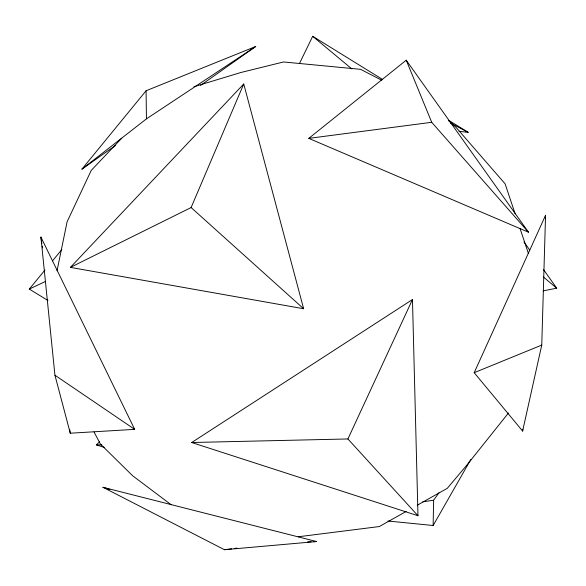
<?xml version="1.0" encoding="UTF-8"?>
<svg xmlns="http://www.w3.org/2000/svg" width="586" height="586" viewBox="0 0 586 586"><rect width="100%" height="100%" fill="white"/><g stroke="black" fill="none" stroke-linecap="round" stroke-linejoin="round"><path stroke-width="0.88" d="M387.932 521.02L433.142 525.503L433.618 500.224L438.936 492.819M541.757 345.081L545.559 215.282L474.191 372.696L522.617 431.076L541.757 345.081L474.191 372.696M522.617 431.076L522.807 429.267M545.273 217.999L545.559 215.282M57.047 270.717L67.097 221.816L91.226 170.423L121.727 138.208M70.401 267.384L191.109 207.547L243.739 83.981L303.643 308.741L70.401 267.384L243.739 83.981M191.703 442.511L347.908 438.958L412.471 299.534L191.703 442.511L417.979 515.739L412.471 299.534M299.556 63.317L312.697 36.288L382.665 79.52M433.142 525.503L470.8 459.49M508.487 412.976L466.756 465.218L447.286 488.336L417.239 505.227M115.479 145.467L81.908 169.164L146.075 90.764L255.723 46.477L200.522 85.439M47.964 300.508L29.3 289.074L44.99 270.007M52.542 260.829L61.838 249.533M104.198 447.36L96.338 444.899L99.657 441.756M308.778 138.369L406.23 60.204L528.484 232.21L308.778 138.369L431.714 122.291L528.484 232.21M81.908 169.164L146.456 118.848L255.723 46.477M406.171 511.446L379.288 526.558L298.223 536.776M29.3 289.074L45.701 281.346M193.966 86.728L240.839 72.51L283.529 61.962L360.632 69.331L381.764 80.267M543.229 290.846L556.7 288.187L543.508 269.545M422.806 501.814L433.618 500.224M224.423 549.712L316.587 541.545L102.938 487.288L224.423 549.712L231.602 548.818M234.29 548.481L236.986 548.144M70.269 433.208L134.67 429.355L40.91 237.059L54.938 375.216L70.269 433.208L69.734 429.597M307.467 541.904L311.115 541.757M313.847 541.654L316.587 541.545M96.338 444.899L101.818 444.774M459.094 131.337L468.177 132.363L448.744 120.35M102.938 487.288L109.882 489.508M450.502 123.009L468.177 132.363M54.938 375.216L134.67 429.355M171.215 504.788L132.612 475.737L100.367 443.99L94.024 431.97M312.697 36.288L351.812 68.892M543.442 277.039L556.7 288.187M448.51 120.628L455.937 127.265L505.081 183.777L515.138 213.831M191.109 207.547L303.643 308.741M347.908 438.958L417.979 515.739M523.979 241.959L529.781 250.156M406.23 60.204L431.714 122.291M520.024 228.43L528.36 253.328M40.91 237.059L41.855 243.388M42.258 246.098L42.529 247.907M146.075 90.764L146.456 118.848"/></g></svg>
